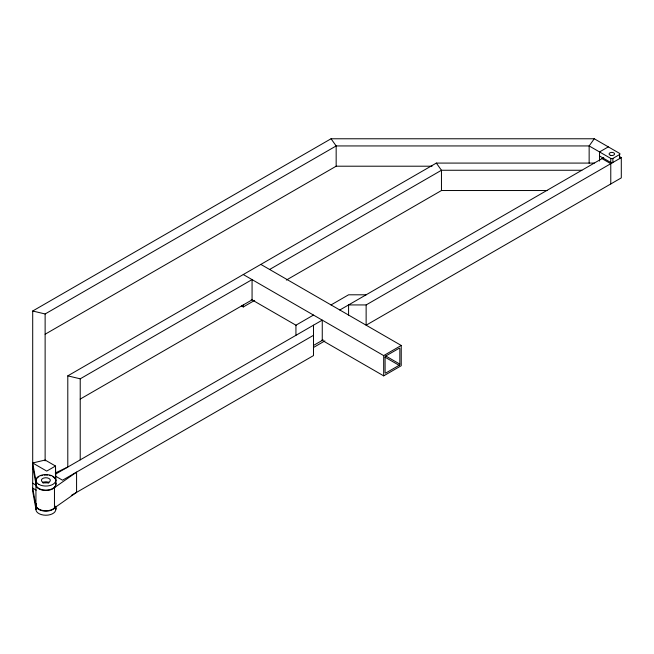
<?xml version="1.0" encoding="UTF-8"?>
<svg xmlns="http://www.w3.org/2000/svg" width="654" height="654" viewBox="0 0 654 654"><rect width="100%" height="100%" fill="white"/><g stroke="black" fill="none" stroke-linecap="round" stroke-linejoin="round"><path stroke-width="0.98" d="M619.779 157.589A1.488 0.858 0 0 1 619.542 158.628L619.542 154.573A1.488 0.858 0 0 0 619.542 153.363L594.273 138.771L589.148 145.94L589.148 163.165M54.462 507.905L76.575 492.372L76.575 472.114L54.462 487.639L54.462 507.905A9.924 5.731 0 0 1 42.06 510.333A9.924 5.731 0 0 1 36.272 503.555M36.272 507.61A9.924 5.731 0 0 0 35.937 509.09L32.7 491.358L32.7 311.01L331.038 138.771L594.273 138.771M32.7 311.01L45.126 313.969L336.164 145.94L589.148 145.94L610.771 158.423A1.488 0.858 0 0 0 612.88 158.423L619.542 154.573M45.126 334.235L336.164 166.206L432.049 166.206M55.247 473.006L67.795 467.046L67.795 375.854L436.332 163.083L594.273 163.083M67.795 375.854L80.221 378.813L252.068 279.601L252.068 299.867L80.221 399.079M269.612 269.473L441.458 170.261L581.847 170.261M286.354 280.067L441.458 190.527L547.259 190.527M241.539 305.949L243.288 306.963L254.7 300.374M313.487 315.065L295.935 325.202L295.935 335.33M331.038 304.936L348.582 294.799L366.134 294.799M608.31 146.872L599.538 151.941L599.538 161.064M55.516 474.134L322.258 320.133L322.258 340.399M339.81 309.996L603.748 157.614M313.487 335.33L62.531 480.216L55.516 476.161M366.134 304.936L621.3 157.614L621.3 177.88L366.134 325.202L366.134 304.936L348.582 304.936L348.582 315.065M313.487 345.459L323.141 339.892M313.487 347.487L324.891 340.906M71.311 495.413L313.487 355.596L313.487 325.202M243.288 274.541L383.685 355.596L401.237 345.459L401.237 365.725L383.685 375.862L321.874 340.17M399.128 365.324L385.786 373.017A0.989 0.572 -60 0 1 385.092 372.617L385.092 357.215A0.989 0.572 -60 0 1 385.786 355.997L399.128 348.296A0.989 0.572 -60 0 1 399.831 348.705L399.831 364.106A0.989 0.572 -60 0 1 399.128 365.324L385.002 357.166M35.937 484.369L35.937 480.723L32.7 462.991L45.126 460.032L55.516 466.032L55.786 484.369M619.542 156.6L621.3 157.614M599.538 155.995L610.771 162.478A1.488 0.858 0 0 0 612.88 162.478L612.88 158.423M601.999 158.628L610.771 163.696L610.771 183.962M260.84 264.404L401.237 345.459M385.705 355.948L399.831 364.106M251.234 299.393L296.27 325.39M32.7 462.991L46.736 471.101L55.516 466.032L55.516 473.128M32.7 483.257L36.207 485.284M36.207 490.148L32.7 488.121L35.937 505.853L35.937 509.499M436.332 163.083L441.458 170.261L441.458 190.527M331.038 138.771L336.164 145.94L336.164 166.206M32.7 466.237L35.937 483.968A9.924 5.731 0 0 1 36.272 482.48M55.516 469.278L55.786 483.968A9.924 5.731 0 0 0 55.451 482.48M55.737 506.155L55.786 509.09A9.924 5.731 0 0 0 55.451 507.61M610.771 158.423L610.771 162.478M383.685 355.596L383.685 375.862M243.288 304.936L243.288 306.963M80.221 378.813L80.221 459.868M55.786 506.662L55.786 509.499M45.126 313.969L45.126 460.89M35.937 484.777L35.937 505.043M55.451 482.889A9.924 5.731 0 0 1 45.862 490.099A9.924 5.731 0 0 1 36.272 482.889M55.451 508.011A9.924 5.731 0 0 1 45.862 515.229A9.924 5.731 0 0 1 36.272 508.011M55.451 506.932A9.924 5.731 0 0 1 43.295 510.978A9.924 5.731 0 0 1 36.272 503.964M42.706 482.546A4.464 2.575 0 0 1 49.017 482.546M35.937 480.723A9.924 5.731 0 0 1 38.839 476.668M40.9 475.76A9.924 5.731 0 0 1 42.469 475.335M44.137 475.082A9.924 5.731 0 0 1 47.587 475.082M49.254 475.335A9.924 5.731 0 0 1 50.824 475.76M52.884 476.668A9.924 5.731 0 0 1 55.786 480.723M55.451 483.29A9.924 5.731 0 0 1 45.862 490.508A9.924 5.731 0 0 1 36.272 483.29M43.058 483.159A3.973 2.289 0 0 1 48.666 483.159M610.46 155.333A2.73 1.578 0 0 0 614.556 153.968A2.73 1.578 0 0 0 610.46 152.603A2.73 1.578 0 0 0 610.46 155.333M38.839 484.369A9.924 5.731 0 0 0 55.451 481.802A9.924 5.731 0 0 0 43.295 474.779A9.924 5.731 0 0 0 38.839 484.369M43.63 482.554A4.464 2.575 0 0 0 50.325 480.314A4.464 2.575 0 0 0 43.63 478.082A4.464 2.575 0 0 0 43.63 482.554"/></g></svg>
